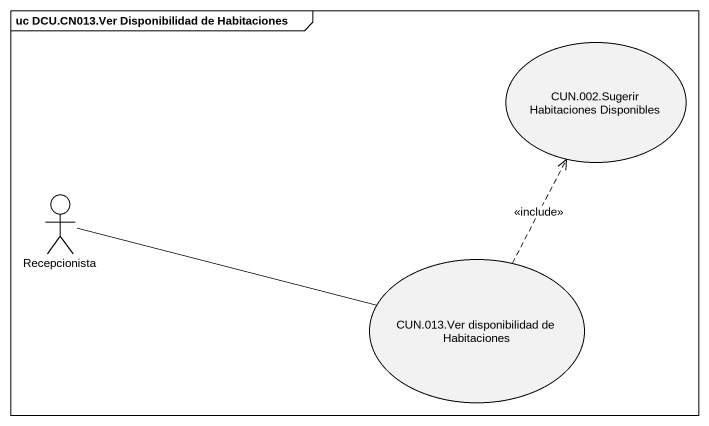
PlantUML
@startuml
mainframe uc DCU.CN013.Ver Disponibilidad de Habitaciones
usecase "CUN.002.Sugerir Habitaciones Disponibles" as CUN_002_Sugerir
actor Recepcionista
usecase "CUN.013.Ver disponibilidad de Habitaciones" as CUN_013_Ver_disponibilidad
Recepcionista -right- CUN_013_Ver_disponibilidad
CUN_013_Ver_disponibilidad .up.> CUN_002_Sugerir : <<include>>
@enduml
